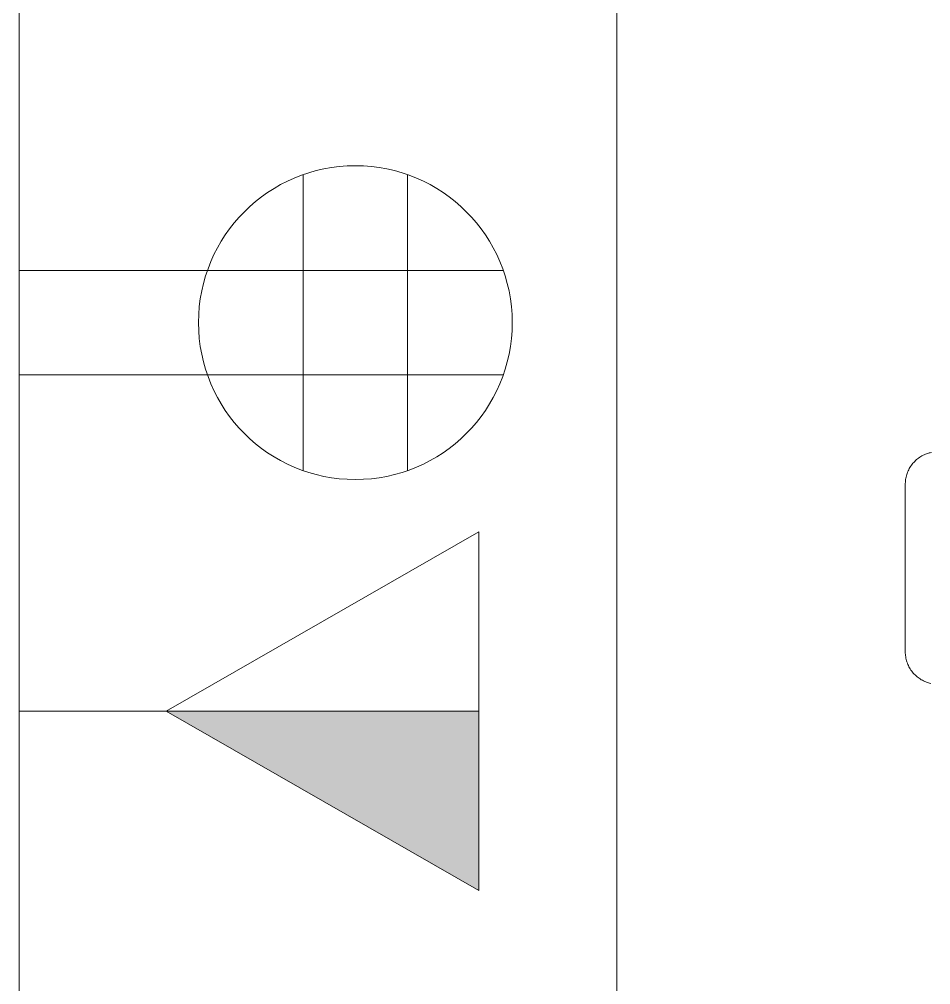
# Model space of a CAD drawing. Header units: inches. Extents: x 1 to 4637, y -664 to 702.
# Drawn here: x 1289.79 to 1320.29, y 602.25 to 634.55 of the extents above; entities that cross this region are included whole.
import ezdxf

# ---------------------------------------------------------------- set-up
doc = ezdxf.new("R2010")
doc.units = ezdxf.units.IN
doc.header["$MEASUREMENT"] = 0
for name, color, linetype, lineweight in [('A-ANNO-NOTE', 131, 'Continuous', 20), ('I-FURN', 30, 'Continuous', 9), ('I-WALL', 2, 'Continuous', 9)]:
    doc.layers.add(name, color=color, linetype=linetype, lineweight=lineweight)

# ---------------------------------------------------------------- blocks, each defined once
blk = doc.blocks.new('Desk - Group 3 - No Side Chairs-2357171-New Construction - Tel_Data_Elec Plan')
at = {"layer": 'I-FURN'}
for p, q in [((20, 48), (20, 0)), ((29.65, 19.598), (29.65, 13.99))]:
    blk.add_line(p, q, dxfattribs=at)
at = {"layer": 'I-FURN', "flags": 128}
for points in [[(30.528, 20.661), (30.486, 20.652), (30.444, 20.642), (30.403, 20.629), (30.362, 20.615), (30.321, 20.6), (30.282, 20.582), (30.243, 20.564), (30.204, 20.543), (30.167, 20.521), (30.131, 20.498), (30.095, 20.473), (30.061, 20.447), (30.027, 20.42), (29.995, 20.391), (29.964, 20.361), (29.934, 20.329), (29.905, 20.297), (29.878, 20.263), (29.852, 20.229), (29.828, 20.193), (29.805, 20.156), (29.783, 20.119), (29.763, 20.08), (29.745, 20.041), (29.728, 20.001), (29.712, 19.961), (29.699, 19.92), (29.687, 19.878), (29.676, 19.836), (29.668, 19.794), (29.661, 19.751), (29.655, 19.708), (29.652, 19.665), (29.65, 19.622), (29.65, 19.598)], [(29.65, 13.99), (29.651, 13.947), (29.653, 13.904), (29.658, 13.861), (29.664, 13.818), (29.671, 13.775), (29.681, 13.733), (29.692, 13.691), (29.705, 13.65), (29.719, 13.609), (29.735, 13.569), (29.753, 13.529), (29.772, 13.49), (29.793, 13.452), (29.815, 13.415), (29.839, 13.379), (29.864, 13.344), (29.891, 13.31), (29.918, 13.277), (29.948, 13.245), (29.978, 13.214), (30.01, 13.184), (30.043, 13.156), (30.076, 13.129), (30.111, 13.104), (30.147, 13.08), (30.184, 13.057), (30.222, 13.036), (30.261, 13.016), (30.3, 12.998), (30.34, 12.982), (30.381, 12.967), (30.422, 12.953), (30.463, 12.942), (30.506, 12.932)]]:
    blk.add_lwpolyline(points, dxfattribs=at)

msp = doc.modelspace()

# ---------------------------------------------------------------- hatches: boundary and pattern name
at = {"layer": 'A-ANNO-NOTE', "lineweight": 9}
msp.add_hatch(color=256, dxfattribs=at).paths.add_polyline_path([(1305.163, 605.397), (1305.163, 611.397), (1294.704, 611.397), (1297.143, 609.998)], flags=0)

# ---------------------------------------------------------------- linework, layer by layer
at = {"layer": 'A-ANNO-NOTE'}
for p, q in [((1299.29, 619.448), (1299.29, 629.353)), ((1302.774, 619.448), (1302.774, 629.353)), ((1289.786, 626.143), (1305.984, 626.143)), ((1289.786, 622.659), (1305.984, 622.659)), ((1294.704, 611.397), (1305.163, 617.397)), ((1305.163, 605.397), (1305.163, 617.397)), ((1289.786, 611.397), (1305.163, 611.397)), ((1305.163, 611.397), (1294.704, 611.397)), ((1294.704, 611.397), (1305.163, 605.397)), ((1294.704, 611.397), (1305.163, 605.397)), ((1305.163, 605.397), (1305.163, 611.397))]:
    msp.add_line(p, q, dxfattribs=at)
msp.add_circle((1301.032, 624.401), 5.25, dxfattribs=at)
at = {"layer": 'I-WALL', "color": 250, "lineweight": 20}
msp.add_line((1289.786, 530.022), (1289.786, 677.397), dxfattribs=at)

# ---------------------------------------------------------------- block references
at = {"layer": 'I-FURN'}
msp.add_blockref('Desk - Group 3 - No Side Chairs-2357171-New Construction - Tel_Data_Elec Plan', (1289.786, 599.397), dxfattribs=at)

doc.saveas('drawing.dxf')
